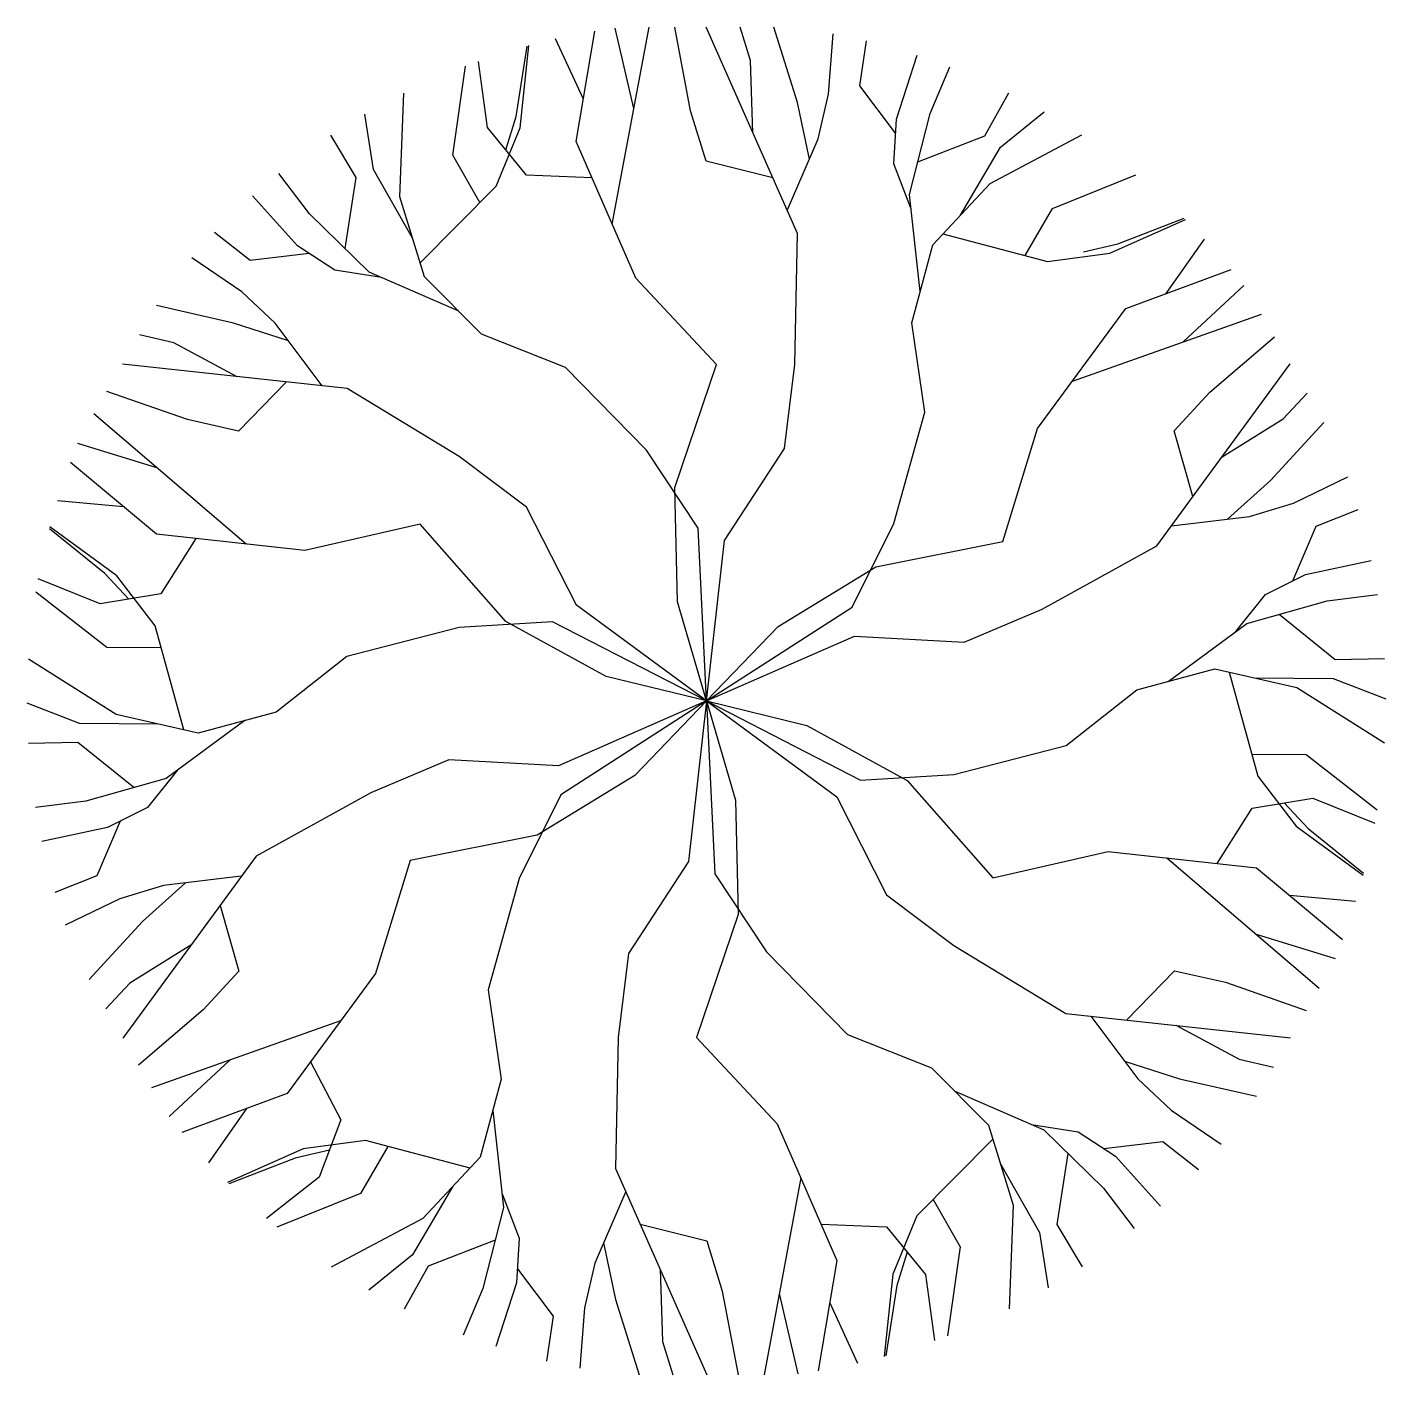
# Model space of a CAD drawing. Extents: x 144.6 to 175.1, y 224.4 to 254.6.
import ezdxf

# ---------------------------------------------------------------- set-up
doc = ezdxf.new("R2010")
doc.units = 0
doc.header["$LTSCALE"] = 12
doc.header["$MEASUREMENT"] = 0
doc.layers.get('0').update_dxf_attribs({"linetype": 'CONTINUOUS'})

# ---------------------------------------------------------------- blocks, each defined once
blk = doc.blocks.new('TREEC')
for points in [[(-0.02161, 0.10819), (-0.01337, 0.1524)], [(0.01438, 0.11862), (-0.00053, 0.12235), (-0.00403, 0.13361), (-0.00754, 0.1524)], [(-0.00047, 0.00118), (0.00356, 0.03723), (0.01699, 0.05788), (0.01934, 0.07666), (0.01992, 0.10608), (-0.00053, 0.1524)], [(0.00992, 0.12872), (0.0094, 0.14489), (0.00707, 0.1524)], [(0.02264, 0.12281), (0.01992, 0.13549), (0.01466, 0.1524)], [(-0.0281, 0.13625), (-0.03438, 0.14976)], [(-0.00047, 0.00118), (-0.00695, 0.02346), (-0.00754, 0.04912), (0.0018, 0.07666), (-0.0163, 0.09606), (-0.02973, 0.12673), (-0.02549, 0.15151)], [(-0.01678, 0.13412), (-0.02095, 0.1522)], [(0.01765, 0.11122), (0.02459, 0.12736), (0.02693, 0.13737), (0.02793, 0.15091)], [(-0.06473, 0.0995), (-0.04767, 0.11673), (-0.04227, 0.1298), (-0.0403, 0.14828)], [(-0.04548, 0.12487), (-0.04318, 0.13236), (-0.0407, 0.14817)], [(0.04193, 0.12859), (0.03394, 0.13926), (0.0354, 0.1493)], [(-0.0513, 0.11306), (-0.05737, 0.12368), (-0.05455, 0.14366)], [(-0.02618, 0.11862), (-0.04083, 0.11922), (-0.0496, 0.12986), (-0.05165, 0.14473)], [(0.04538, 0.11181), (0.04153, 0.12173), (0.04212, 0.13174), (0.04676, 0.14608)], [(0.04749, 0.09306), (0.04504, 0.11484), (0.04971, 0.13299), (0.05409, 0.14348)], [(-0.00047, 0.00118), (-0.00236, 0.03998), (-0.01395, 0.05746), (-0.03212, 0.07605), (-0.05093, 0.08353), (-0.06377, 0.09634), (-0.06927, 0.11435), (-0.06838, 0.13762)], [(0.04692, 0.12217), (0.06197, 0.12798), (0.06734, 0.13766)], [(-0.06642, 0.10503), (-0.07514, 0.12045), (-0.07711, 0.13291)], [(0.05649, 0.11022), (0.06548, 0.12548), (0.07529, 0.13341)], [(-0.08155, 0.10272), (-0.07906, 0.11866), (-0.08476, 0.12815)], [(-0.00047, 0.00118), (0.03218, 0.02221), (0.04153, 0.04099), (0.04854, 0.06603), (0.04562, 0.08605), (0.05029, 0.10358), (0.06314, 0.11735), (0.08373, 0.12821)], [(-0.05606, 0.08865), (-0.07615, 0.09742), (-0.08954, 0.11054), (-0.09643, 0.11958)], [(0.071, 0.10114), (0.07716, 0.11171), (0.09588, 0.11926)], [(-0.07335, 0.0962), (-0.08387, 0.09783), (-0.09225, 0.10335), (-0.10234, 0.11453)], [(0.05255, 0.10599), (0.076, 0.09983), (0.09002, 0.10169), (0.10701, 0.10923)], [(0.08414, 0.10201), (0.09178, 0.10375), (0.10671, 0.10952)], [(-0.08961, 0.10161), (-0.10284, 0.10002), (-0.11081, 0.10631)], [(0.10268, 0.09264), (0.11125, 0.10484)], [(-0.08671, 0.07189), (-0.09722, 0.08598), (-0.10472, 0.09301), (-0.11594, 0.10064)], [(-0.00047, 0.00118), (0.01559, 0.01793), (0.03751, 0.03127), (0.06603, 0.03695), (0.07379, 0.06233), (0.09363, 0.08929), (0.11721, 0.09802)], [(0.1065, 0.08177), (0.12008, 0.09442)], [(-0.09426, 0.08201), (-0.1066, 0.08599), (-0.12387, 0.0899)], [(0.08163, 0.07299), (0.12404, 0.08796)], [(-0.10573, 0.07395), (-0.11999, 0.08159), (-0.12766, 0.08332)], [(0.10866, 0.04704), (0.10443, 0.06181), (0.11244, 0.07048), (0.12695, 0.08291)], [(-0.00047, 0.00118), (-0.02967, 0.0227), (-0.04084, 0.04466), (-0.05593, 0.05608), (-0.08112, 0.07128), (-0.13146, 0.07674)], [(-0.00047, 0.00118), (0.03276, 0.01571), (0.05737, 0.01441), (0.0748, 0.02176), (0.10056, 0.03597), (0.13046, 0.07684)], [(-0.09475, 0.07276), (-0.10544, 0.06172), (-0.11694, 0.06432), (-0.13497, 0.07067)], [(0.11518, 0.05595), (0.12892, 0.06448), (0.13426, 0.07026)], [(-0.10371, 0.03638), (-0.13788, 0.06562)], [(0.11642, 0.04198), (0.12604, 0.05068), (0.13805, 0.06369)], [(-0.12375, 0.05353), (-0.1415, 0.05896)], [(-0.00047, 0.00118), (-0.02301, 0.00671), (-0.04552, 0.01903), (-0.0647, 0.04089), (-0.09055, 0.03492), (-0.12383, 0.03862), (-0.14317, 0.05468)], [(0.10388, 0.04051), (0.12134, 0.04256), (0.13118, 0.04555), (0.1434, 0.05145)], [(-0.13126, 0.04478), (-0.1461, 0.04611)], [(0.13107, 0.02816), (0.13631, 0.04042), (0.14574, 0.04417)], [(-0.1301, 0.02404), (-0.13543, 0.02979), (-0.14789, 0.03984)], [(-0.11775, -0.00531), (-0.12414, 0.01808), (-0.13276, 0.02929), (-0.14778, 0.04024)], [(-0.11503, 0.03764), (-0.12287, 0.02525), (-0.13648, 0.02298), (-0.15038, 0.02863)], [(0.11826, 0.01679), (0.12493, 0.02508), (0.13389, 0.02958), (0.14863, 0.03272)], [(-0.12278, 0.0131), (-0.13501, 0.01315), (-0.15091, 0.02559)], [(0.10308, 0.00559), (0.12071, 0.01859), (0.13877, 0.02363), (0.15004, 0.02508)], [(-0.00047, 0.00118), (-0.03502, 0.01894), (-0.05595, 0.01765), (-0.08114, 0.0112), (-0.09702, -0.00134), (-0.11453, -0.00605), (-0.13288, -0.00182), (-0.15258, 0.01059)], [(0.128, 0.02063), (0.14056, 0.0105), (0.15163, 0.0107)], [(-0.00047, 0.00118), (0.03407, -0.01658), (0.055, -0.01529), (0.08019, -0.00884), (0.09607, 0.0037), (0.11359, 0.00841), (0.13194, 0.00418), (0.15164, -0.00823)], [(0.1168, 0.00767), (0.12319, -0.01572), (0.13182, -0.02693), (0.14684, -0.03788)], [(0.12243, 0.00637), (0.14015, 0.00621), (0.15193, 0.00168)], [(-0.12338, -0.00401), (-0.1411, -0.00385), (-0.15287, 0.00068)], [(-0.00047, 0.00118), (-0.0337, -0.01335), (-0.05831, -0.01204), (-0.07574, -0.0194), (-0.10151, -0.03361), (-0.1314, -0.07448)], [(-0.00047, 0.00118), (-0.01653, -0.01557), (-0.03845, -0.02891), (-0.06697, -0.03459), (-0.07473, -0.05996), (-0.09457, -0.08693), (-0.11815, -0.09565)], [(-0.00047, 0.00118), (-0.03313, -0.01985), (-0.04247, -0.03863), (-0.04948, -0.06367), (-0.04656, -0.08369), (-0.05124, -0.10121), (-0.06408, -0.11499), (-0.08468, -0.12584)], [(-0.00047, 0.00118), (-0.0045, -0.03486), (-0.01794, -0.05552), (-0.02028, -0.0743), (-0.02086, -0.10371), (-0.00042, -0.15004)], [(-0.00047, 0.00118), (0.00601, -0.0211), (0.0066, -0.04676), (-0.00275, -0.0743), (0.01535, -0.0937), (0.02878, -0.12437), (0.02455, -0.14915)], [(-0.00047, 0.00118), (0.02207, -0.00435), (0.04458, -0.01667), (0.06375, -0.03853), (0.08961, -0.03256), (0.12289, -0.03626), (0.14223, -0.05232)], [(-0.00047, 0.00118), (0.02873, -0.02033), (0.0399, -0.0423), (0.05499, -0.05371), (0.08017, -0.06892), (0.13052, -0.07438)], [(-0.00047, 0.00118), (0.00142, -0.03762), (0.013, -0.0551), (0.03118, -0.07369), (0.04998, -0.08117), (0.06282, -0.09398), (0.06833, -0.11199), (0.06743, -0.13526)], [(-0.10402, -0.00322), (-0.12166, -0.01623), (-0.13971, -0.02127), (-0.15099, -0.02272)], [(-0.12895, -0.01827), (-0.14151, -0.00814), (-0.15257, -0.00833)], [(0.12183, -0.01074), (0.13406, -0.01079), (0.14996, -0.02323)], [(-0.11921, -0.01443), (-0.12587, -0.02272), (-0.13484, -0.02722), (-0.14957, -0.03036)], [(0.11409, -0.03528), (0.12193, -0.02289), (0.13553, -0.02062), (0.14944, -0.02627)], [(0.12915, -0.02168), (0.13449, -0.02743), (0.14694, -0.03747)], [(-0.13201, -0.0258), (-0.13725, -0.03806), (-0.14668, -0.04181)], [(0.10277, -0.03402), (0.13694, -0.06326)], [(-0.10483, -0.03815), (-0.12228, -0.0402), (-0.13212, -0.04319), (-0.14434, -0.04909)], [(-0.11736, -0.03962), (-0.12698, -0.04832), (-0.139, -0.06132)], [(0.13031, -0.04242), (0.14516, -0.04374)], [(-0.1096, -0.04468), (-0.10538, -0.05945), (-0.11338, -0.06812), (-0.1279, -0.08055)], [(0.12281, -0.05117), (0.14055, -0.0566)], [(-0.11612, -0.05359), (-0.12986, -0.06212), (-0.1352, -0.0679)], [(0.09381, -0.0704), (0.10449, -0.05935), (0.11599, -0.06195), (0.13402, -0.06831)], [(0.08576, -0.06953), (0.09627, -0.08362), (0.10378, -0.09065), (0.115, -0.09828)], [(-0.08258, -0.07063), (-0.12498, -0.0856)], [(0.10479, -0.07159), (0.11904, -0.07923), (0.12672, -0.08096)], [(-0.10744, -0.07941), (-0.12102, -0.09206)], [(-0.08933, -0.0798), (-0.08252, -0.09279), (-0.08735, -0.1057), (-0.0992, -0.11492)], [(0.09331, -0.07965), (0.10565, -0.08363), (0.12292, -0.08753)], [(0.05512, -0.08629), (0.0752, -0.09506), (0.08859, -0.10818), (0.09548, -0.11722)], [(-0.10363, -0.09028), (-0.11219, -0.10247)], [(-0.04843, -0.0907), (-0.04598, -0.11248), (-0.05065, -0.13063), (-0.05503, -0.14112)], [(0.07241, -0.09384), (0.08293, -0.09547), (0.0913, -0.10098), (0.10139, -0.11217)], [(-0.05349, -0.10363), (-0.07694, -0.09746), (-0.09096, -0.09933), (-0.10795, -0.10686)], [(0.06379, -0.09714), (0.04672, -0.11436), (0.04133, -0.12744), (0.03936, -0.14592)], [(-0.08508, -0.09965), (-0.09273, -0.10139), (-0.10766, -0.10716)], [(-0.07195, -0.09878), (-0.07811, -0.10934), (-0.09683, -0.11689)], [(0.08061, -0.10036), (0.07812, -0.1163), (0.08382, -0.12579)], [(0.08866, -0.09925), (0.1019, -0.09766), (0.10987, -0.10394)], [(0.06548, -0.10266), (0.0742, -0.11809), (0.07616, -0.13055)], [(0.02066, -0.10583), (0.01243, -0.15004)], [(-0.05743, -0.10785), (-0.06643, -0.12312), (-0.07624, -0.13105)], [(-0.04632, -0.10945), (-0.04247, -0.11937), (-0.04306, -0.12938), (-0.04771, -0.14371)], [(-0.01859, -0.10886), (-0.02554, -0.125), (-0.02787, -0.13501), (-0.02888, -0.14855)], [(0.05035, -0.1107), (0.05643, -0.12132), (0.05361, -0.1413)], [(-0.01532, -0.11626), (-0.00042, -0.11999), (0.00308, -0.13125), (0.0066, -0.15004)], [(0.02523, -0.11626), (0.03989, -0.11686), (0.04865, -0.1275), (0.05071, -0.14237)], [(-0.04787, -0.1198), (-0.06292, -0.12562), (-0.06828, -0.1353)], [(-0.02358, -0.12045), (-0.02086, -0.13313), (-0.0156, -0.15004)], [(0.04454, -0.12251), (0.04223, -0.13), (0.03976, -0.14581)], [(-0.04288, -0.12623), (-0.03488, -0.1369), (-0.03634, -0.14694)], [(-0.01086, -0.12636), (-0.01035, -0.14253), (-0.00802, -0.15004)], [(0.01583, -0.13175), (0.02, -0.14984)], [(0.02716, -0.13388), (0.03343, -0.1474)]]:
    blk.add_lwpolyline(points)

msp = doc.modelspace()

# ---------------------------------------------------------------- block references
at = {"xscale": 100, "yscale": 100, "zscale": 100}
msp.add_blockref('TREEC', (159.878, 239.367), dxfattribs=at)

doc.saveas('drawing.dxf')
